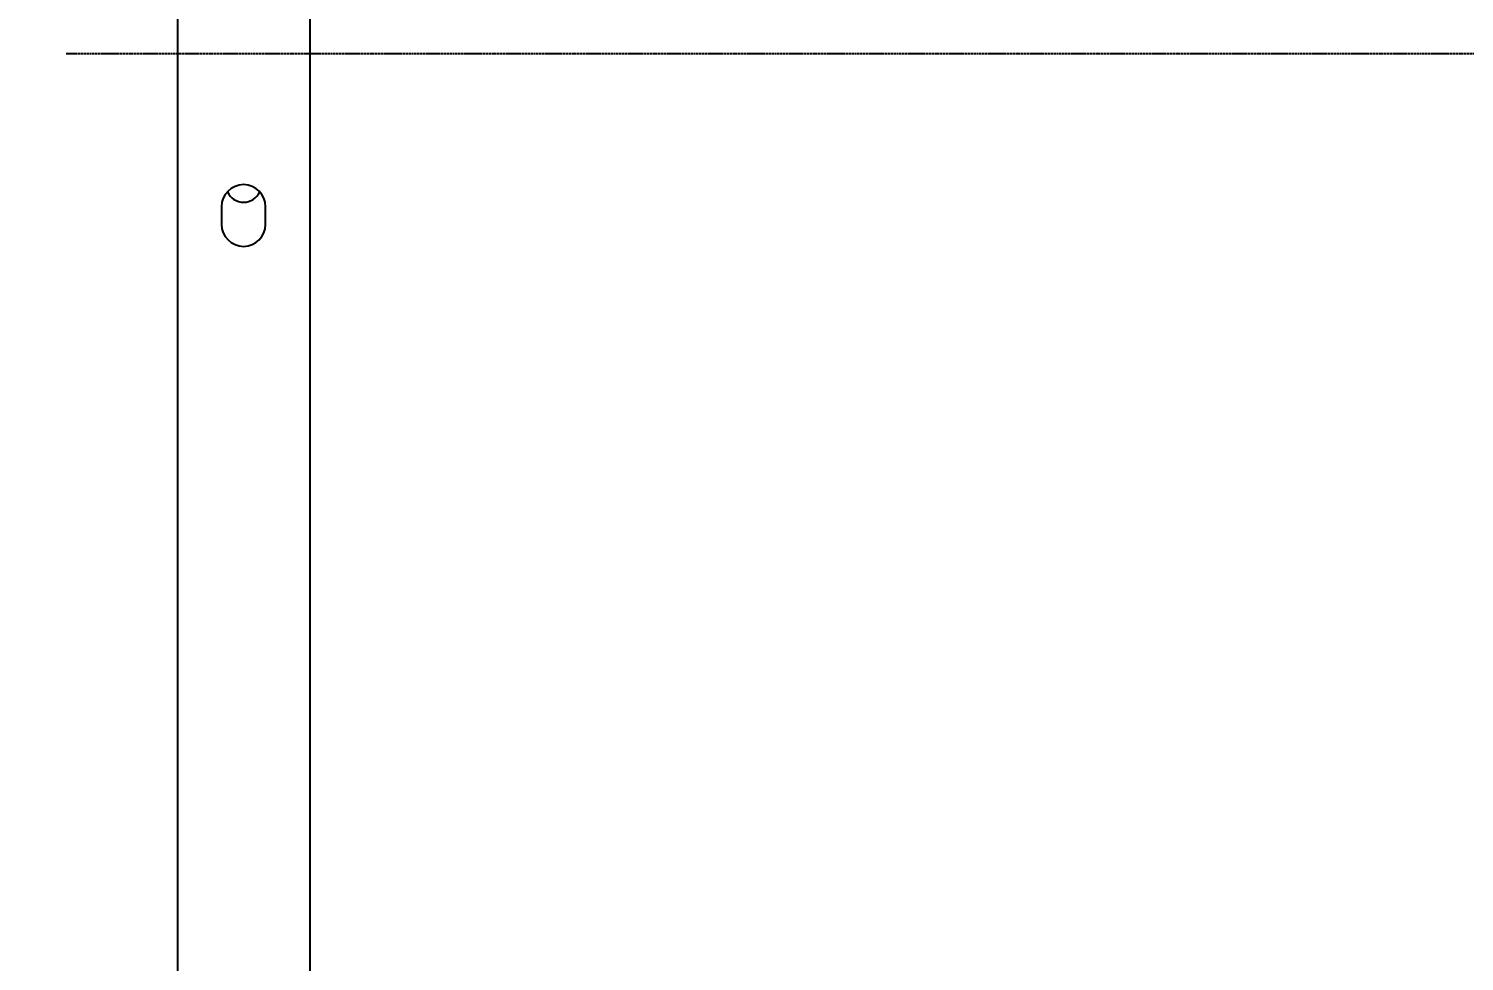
# Model space of a CAD drawing. Header units: millimetres. Extents: x 1409 to 26878, y 589 to 5187.
# Drawn here: x 5168 to 5493.6, y 1807.2 to 2018.7 of the extents above; entities that cross this region are included whole.
import ezdxf

# ---------------------------------------------------------------- set-up
doc = ezdxf.new("R2010")
doc.units = ezdxf.units.MM
doc.linetypes.add('CENTER', pattern=[0.6, 0.375, -0.075, 0.075, -0.075])
doc.layers.add('center', color=1, linetype='CENTER')
doc.styles.get("Standard").update_dxf_attribs({"font": 'arial.ttf'})
doc.dimstyles.new('DIMSTYLE_5-scale4', dxfattribs={"dimscale": 2, "dimtxt": 20, "dimasz": 20, "dimexe": 1, "dimexo": 0, "dimgap": 1.25, "dimtad": 1, "dimzin": 9, "dimdsep": 46, "dimtxsty": 'Standard', "dimcen": 0.09, "dimclre": 256, "dimclrt": 256, "dimadec": 1, "dimazin": 2, "dimtp": 0.15, "dimtm": 0.15, "dimtfac": 0.8, "dimtmove": 0, "dimatfit": 3, "dimfxl": 1, "dimtolj": 1, "dimarcsym": 0})

# ---------------------------------------------------------------- blocks, each defined once
blk = doc.blocks.new('*D16')
at = {"lineweight": -2, "transparency": 16777216}
for p, q in [((5201.71, 2346.85), (5116.46, 2346.85)), ((5118.46, 2306.85), (5118.46, 1714.35)), ((5201.71, 1674.35), (5116.46, 1674.35))]:
    blk.add_line(p, q, dxfattribs=at)
at = {"transparency": 16777216}
for points in [[(5111.79, 2306.85), (5125.13, 2306.85), (5118.46, 2346.85)], [(5111.79, 1714.35), (5125.13, 1714.35), (5118.46, 1674.35)]]:
    blk.add_solid(points, dxfattribs=at)
at = {"layer": 'Defpoints', "color": 0, "transparency": 16777216}
for p in [(5201.71, 2346.85), (5118.46, 1674.35), (5201.71, 1674.35)]:
    blk.add_point(p, dxfattribs=at)
at = {"transparency": 16777216, "insert": (5090.07, 2010.6), "char_height": 40, "attachment_point": 5, "rotation": 90}
blk.add_mtext('\\A1;672.5 [2\'-2 1/2"]', dxfattribs=at)

msp = doc.modelspace()

# ---------------------------------------------------------------- linework, layer by layer
at = {"color": 7, "linetype": 'Continuous'}
for p, q in [((5201.709, 2346.8453), (5201.709, 1674.3453)), ((5231.709, 2346.8453), (5231.709, 1674.3453)), ((5211.709, 1978.3453), (5211.709, 1974.3453)), ((5221.709, 1974.3453), (5221.709, 1978.3453))]:
    msp.add_line(p, q, dxfattribs=at)
for centre, radius, start, end in [((5216.709, 1978.3453), 5, 0, 180), ((5216.709, 1983.3453), 4, 203.970253, 336.029747), ((5216.709, 1974.3453), 5, 180, 0)]:
    msp.add_arc(centre, radius, start, end, dxfattribs=at)
at = {"layer": 'center'}
msp.add_line((5176.4669, 2013.0953), (5825.03, 2013.0953), dxfattribs=at)

# ---------------------------------------------------------------- dimensions: what is measured, and where the dimension line sits
dim = msp.add_linear_dim(base=(5118.4613, 1674.3453), p1=(5201.709, 2346.8453), p2=(5201.709, 1674.3453), angle=90, dimstyle='DIMSTYLE_5-scale4', override={"dimclrd": 256, "dimarcsym": 1})
dim.commit()
dim.dimension.update_dxf_attribs({"geometry": '*D16', "text_midpoint": (5118.4613, 2010.5953), "dimtype": 160})

doc.saveas('drawing.dxf')
